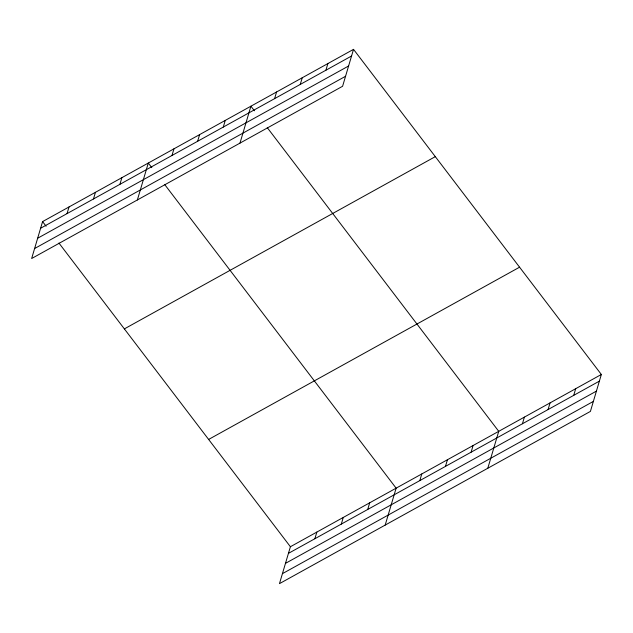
<?xml version="1.0" encoding="UTF-8"?>
<svg xmlns="http://www.w3.org/2000/svg" width="633" height="633" viewBox="0 0 633 633"><rect width="100%" height="100%" fill="white"/><g stroke="black" fill="none" stroke-linecap="round" stroke-linejoin="round"><path stroke-width="0.95" d="M353.531 49.358L42.585 221.597L31.65 258.517L342.595 86.27L353.531 49.358L601.35 374.483L590.415 411.403L279.469 583.642L290.405 546.73L601.35 374.483M67.043 213.614L69.013 206.959M93.478 198.976L95.448 192.321M119.906 184.33L121.876 177.675M137.369 199.957L148.304 163.037L151.809 167.634M171.986 155.481L173.956 148.826M197.638 141.27L199.609 134.615M223.291 127.059L225.261 120.405M239.978 143.113L250.913 106.194L254.419 110.791M274.595 98.637L276.574 91.983M300.256 84.426L302.226 77.772M325.908 70.216L327.878 63.569M314.87 538.738L316.84 532.084M341.298 524.1L343.268 517.446M367.726 509.454L369.696 502.808M385.188 525.081L396.131 488.162L164.659 184.496M419.814 480.605L421.784 473.951M445.466 466.394L447.436 459.74M471.118 452.184L473.088 445.529M487.806 468.238L498.741 431.326L267.276 127.652M522.423 423.762L524.393 417.115M548.075 409.559L550.045 402.904M573.727 395.348L575.698 388.694M40.615 228.252L351.56 56.013M37.656 238.237L348.601 65.998M34.609 248.532L345.555 76.284M124.369 328.891L435.306 156.644M208.629 439.437L519.566 267.189M288.434 553.377L599.38 381.137M285.475 563.37L596.421 391.123M282.429 573.656L593.374 401.409M42.585 221.597L46.09 226.203M58.94 243.056L290.405 546.73"/></g></svg>
